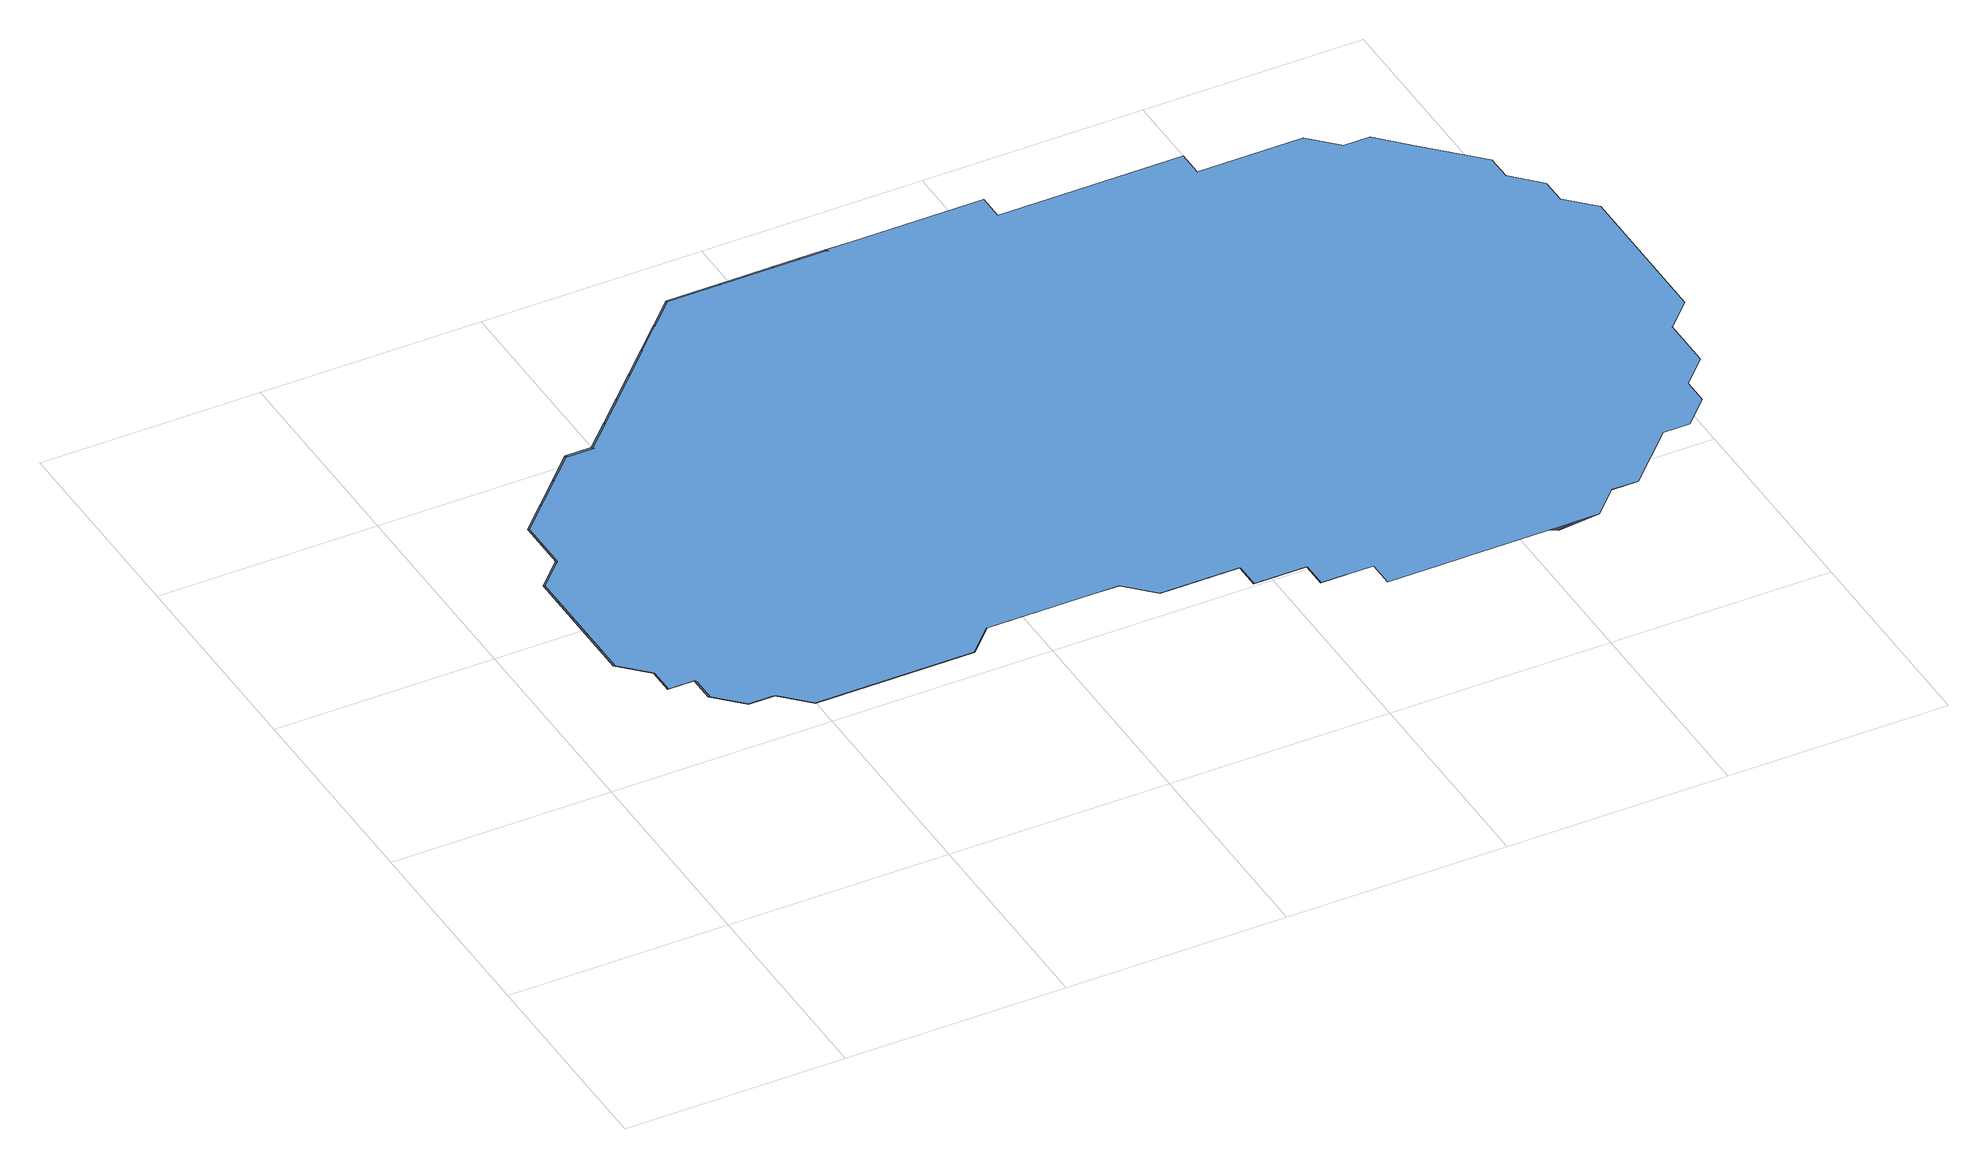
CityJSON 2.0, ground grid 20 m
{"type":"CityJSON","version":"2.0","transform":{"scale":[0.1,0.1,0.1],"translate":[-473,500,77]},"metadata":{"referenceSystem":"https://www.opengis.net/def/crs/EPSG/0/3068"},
"CityObjects":{
"waterbody1":{"type":"WaterBody","attributes":{"description":"Lake of the Karlsruhe Institute of Technology","name":"Lake KIT","class":"1060"},"geometry":[{"type":"MultiSurface","lod":"3","boundaries":[[[0,1,2]],[[0,2,3]],[[4,5,1]],[[6,7,3]],[[8,9,5]],[[1,0,4]],[[7,0,3]],[[10,11,9]],[[7,6,12]],[[5,4,8]],[[13,4,0]],[[14,12,15]],[[16,17,11]],[[9,8,10]],[[18,8,4]],[[0,7,13]],[[14,15,19]],[[20,7,12]],[[11,10,16]],[[21,10,8]],[[4,13,18]],[[22,13,7]],[[12,14,20]],[[23,14,19]],[[17,16,24]],[[25,16,10]],[[8,18,21]],[[26,18,13]],[[7,20,22]],[[17,24,27]],[[28,20,14]],[[29,24,16]],[[10,21,25]],[[30,21,18]],[[13,22,26]],[[31,22,20]],[[14,23,28]],[[32,27,24]],[[16,25,29]],[[33,25,21]],[[18,26,30]],[[34,26,22]],[[20,28,31]],[[35,28,23]],[[36,37,27]],[[24,29,32]],[[38,29,25]],[[21,30,33]],[[39,30,26]],[[22,31,34]],[[35,23,40]],[[41,31,28]],[[42,43,37]],[[27,32,36]],[[44,32,29]],[[25,33,38]],[[45,33,30]],[[26,34,39]],[[46,34,31]],[[28,35,41]],[[37,36,42]],[[47,35,40]],[[48,36,32]],[[29,38,44]],[[49,38,33]],[[30,39,45]],[[50,39,34]],[[31,41,46]],[[43,42,51]],[[52,41,35]],[[53,42,36]],[[32,44,48]],[[54,44,38]],[[33,45,49]],[[43,51,55]],[[56,45,39]],[[34,46,50]],[[57,46,41]],[[58,51,42]],[[35,47,52]],[[36,48,53]],[[59,48,44]],[[38,49,54]],[[60,49,45]],[[39,50,56]],[[61,50,46]],[[62,55,51]],[[41,52,57]],[[42,53,58]],[[63,52,47]],[[64,53,48]],[[44,54,59]],[[65,54,49]],[[45,56,60]],[[66,56,50]],[[46,57,61]],[[51,58,62]],[[67,57,52]],[[68,58,53]],[[48,59,64]],[[69,59,54]],[[49,60,65]],[[70,60,56]],[[50,61,66]],[[55,62,71]],[[72,61,57]],[[73,62,58]],[[52,63,67]],[[53,64,68]],[[74,64,59]],[[54,65,69]],[[55,71,75]],[[76,65,60]],[[56,66,70]],[[77,66,61]],[[78,71,62]],[[57,67,72]],[[58,68,73]],[[79,67,63]],[[80,68,64]],[[59,69,74]],[[81,69,65]],[[60,70,76]],[[82,70,66]],[[83,75,71]],[[61,72,77]],[[62,73,78]],[[84,72,67]],[[85,73,68]],[[64,74,80]],[[86,74,69]],[[65,76,81]],[[87,76,70]],[[66,77,82]],[[71,78,83]],[[88,77,72]],[[89,78,73]],[[67,79,84]],[[68,80,85]],[[90,80,74]],[[69,81,86]],[[91,81,76]],[[70,82,87]],[[75,83,92]],[[93,82,77]],[[94,83,78]],[[72,84,88]],[[73,85,89]],[[95,85,80]],[[96,84,79]],[[74,86,90]],[[75,92,97]],[[98,86,81]],[[76,87,91]],[[99,87,82]],[[100,92,83]],[[78,89,94]],[[77,88,93]],[[101,89,85]],[[102,88,84]],[[80,90,95]],[[103,90,86]],[[81,91,98]],[[104,91,87]],[[105,97,92]],[[82,93,99]],[[83,94,100]],[[106,94,89]],[[107,93,88]],[[85,95,101]],[[84,96,102]],[[108,95,90]],[[86,98,103]],[[109,98,91]],[[87,99,104]],[[92,100,105]],[[110,100,94]],[[111,99,93]],[[89,101,106]],[[88,102,107]],[[112,101,95]],[[113,102,96]],[[90,103,108]],[[114,103,98]],[[91,104,109]],[[97,105,115]],[[116,105,100]],[[117,104,99]],[[94,106,110]],[[93,107,111]],[[118,106,101]],[[119,107,102]],[[95,108,112]],[[120,108,103]],[[98,109,114]],[[121,115,105]],[[122,109,104]],[[100,110,116]],[[99,111,117]],[[123,110,106]],[[124,111,107]],[[102,113,119]],[[101,112,118]],[[125,112,108]],[[103,114,120]],[[126,114,109]],[[105,116,121]],[[104,117,122]],[[127,116,110]],[[128,117,111]],[[106,118,123]],[[107,119,124]],[[129,119,113]],[[130,118,112]],[[108,120,125]],[[131,120,114]],[[115,121,132]],[[109,122,126]],[[133,121,116]],[[134,122,117]],[[110,123,127]],[[111,124,128]],[[135,124,119]],[[136,123,118]],[[112,125,130]],[[115,132,137]],[[138,125,120]],[[114,126,131]],[[139,132,121]],[[140,126,122]],[[117,128,134]],[[116,127,133]],[[141,128,124]],[[142,127,123]],[[119,129,135]],[[118,130,136]],[[143,130,125]],[[120,131,138]],[[144,137,132]],[[145,131,126]],[[122,134,140]],[[121,133,139]],[[146,134,128]],[[147,133,127]],[[124,135,141]],[[123,136,142]],[[148,136,130]],[[125,138,143]],[[149,135,129]],[[150,138,131]],[[126,140,145]],[[132,139,144]],[[151,140,134]],[[152,139,133]],[[127,142,147]],[[128,141,146]],[[149,141,135]],[[153,142,136]],[[130,143,148]],[[154,143,138]],[[131,145,150]],[[137,144,155]],[[156,145,140]],[[157,144,139]],[[134,146,151]],[[133,147,152]],[[158,147,142]],[[159,146,141]],[[136,148,153]],[[137,155,160]],[[161,148,143]],[[138,150,154]],[[162,150,145]],[[163,155,144]],[[140,151,156]],[[139,152,157]],[[164,152,147]],[[165,151,146]],[[141,149,159]],[[142,153,158]],[[166,153,148]],[[143,154,161]],[[167,154,150]],[[168,160,155]],[[145,156,162]],[[144,157,163]],[[169,156,151]],[[170,157,152]],[[147,158,164]],[[146,159,165]],[[171,159,149]],[[172,158,153]],[[148,161,166]],[[173,161,154]],[[150,162,167]],[[155,163,168]],[[174,162,156]],[[175,163,157]],[[151,165,169]],[[152,164,170]],[[176,164,158]],[[177,165,159]],[[153,166,172]],[[178,166,161]],[[154,167,173]],[[160,168,179]],[[180,167,162]],[[181,168,163]],[[156,169,174]],[[157,170,175]],[[182,170,164]],[[183,169,165]],[[158,172,176]],[[159,171,177]],[[160,179,184]],[[185,172,166]],[[161,173,178]],[[186,173,167]],[[187,179,168]],[[162,174,180]],[[163,175,181]],[[188,175,170]],[[189,174,169]],[[164,176,182]],[[165,177,183]],[[190,176,172]],[[191,177,171]],[[166,178,185]],[[192,178,173]],[[193,184,179]],[[167,180,186]],[[168,181,187]],[[194,181,175]],[[195,180,174]],[[170,182,188]],[[169,183,189]],[[196,182,176]],[[197,183,177]],[[172,185,190]],[[198,185,178]],[[173,186,192]],[[179,187,193]],[[199,187,181]],[[200,186,180]],[[175,188,194]],[[174,189,195]],[[201,188,182]],[[202,189,183]],[[177,191,197]],[[176,190,196]],[[203,190,185]],[[178,192,198]],[[184,193,204]],[[205,192,186]],[[206,193,187]],[[181,194,199]],[[180,195,200]],[[207,194,188]],[[208,195,189]],[[183,197,202]],[[182,196,201]],[[184,204,209]],[[210,197,191]],[[211,196,190]],[[185,198,203]],[[212,204,193]],[[213,198,192]],[[187,199,206]],[[186,200,205]],[[214,199,194]],[[215,200,195]],[[189,202,208]],[[188,201,207]],[[216,202,197]],[[217,201,196]],[[190,203,211]],[[218,209,204]],[[219,203,198]],[[193,206,212]],[[192,205,213]],[[220,206,199]],[[221,205,200]],[[195,208,215]],[[194,207,214]],[[222,207,201]],[[197,210,216]],[[196,211,217]],[[223,211,203]],[[204,212,218]],[[198,213,219]],[[224,212,206]],[[225,213,205]],[[208,202,226]],[[200,215,221]],[[199,214,220]],[[227,214,207]],[[202,216,226]],[[201,217,222]],[[226,228,208]],[[229,216,210]],[[230,217,211]],[[209,218,231]],[[203,219,223]],[[232,218,212]],[[233,219,213]],[[215,208,228]],[[205,221,225]],[[206,220,224]],[[234,220,214]],[[207,222,227]],[[209,231,235]],[[236,226,216]],[[237,222,217]],[[211,223,230]],[[238,231,218]],[[239,223,219]],[[221,215,240]],[[213,225,233]],[[212,224,232]],[[241,225,221]],[[242,224,220]],[[215,228,240]],[[214,227,234]],[[243,228,226]],[[244,227,222]],[[216,229,236]],[[217,230,237]],[[245,235,231]],[[246,230,223]],[[219,233,239]],[[218,232,238]],[[247,233,225]],[[248,232,224]],[[221,240,241]],[[220,234,242]],[[249,240,228]],[[250,234,227]],[[226,236,243]],[[222,237,244]],[[251,236,229]],[[252,237,230]],[[223,239,246]],[[231,238,245]],[[253,239,233]],[[254,238,232]],[[225,241,247]],[[224,242,248]],[[255,241,240]],[[256,242,234]],[[228,243,249]],[[227,244,250]],[[257,243,236]],[[258,244,237]],[[230,246,252]],[[235,245,259]],[[260,246,239]],[[261,245,238]],[[233,247,253]],[[232,248,254]],[[262,247,241]],[[263,248,242]],[[240,249,255]],[[234,250,256]],[[235,259,264]],[[265,249,243]],[[266,250,244]],[[236,251,257]],[[237,252,258]],[[267,252,246]],[[268,259,245]],[[239,253,260]],[[238,254,261]],[[269,253,247]],[[270,254,248]],[[241,255,262]],[[242,256,263]],[[271,255,249]],[[272,256,250]],[[243,257,265]],[[244,258,266]],[[273,257,251]],[[274,258,252]],[[275,264,259]],[[246,260,267]],[[245,261,268]],[[276,260,253]],[[277,261,254]],[[247,262,269]],[[248,263,270]],[[278,262,255]],[[279,263,256]],[[249,265,271]],[[250,266,272]],[[273,251,280]],[[281,265,257]],[[282,266,258]],[[252,267,274]],[[259,268,275]],[[283,267,260]],[[284,268,261]],[[253,269,276]],[[254,270,277]],[[285,269,262]],[[286,270,263]],[[255,271,278]],[[256,272,279]],[[287,271,265]],[[288,272,266]],[[257,273,281]],[[258,274,282]],[[264,275,289]],[[290,273,280]],[[291,274,267]],[[292,275,268]],[[260,276,283]],[[261,277,284]],[[293,276,269]],[[294,277,270]],[[262,278,285]],[[263,279,286]],[[295,278,271]],[[296,279,272]],[[265,281,287]],[[266,282,288]],[[297,281,273]],[[298,282,274]],[[299,289,275]],[[267,283,291]],[[268,284,292]],[[300,283,276]],[[301,284,277]],[[269,285,293]],[[270,286,294]],[[302,285,278]],[[303,286,279]],[[271,287,295]],[[272,288,296]],[[304,287,281]],[[305,288,282]],[[273,290,297]],[[274,291,298]],[[275,292,299]],[[306,291,283]],[[307,292,284]],[[276,293,300]],[[277,294,301]],[[308,293,285]],[[309,294,286]],[[278,295,302]],[[279,296,303]],[[310,295,287]],[[311,296,288]],[[281,297,304]],[[282,298,305]],[[289,299,312]],[[313,297,290]],[[314,298,291]],[[315,299,292]],[[283,300,306]],[[284,301,307]],[[316,300,293]],[[317,301,294]],[[285,302,308]],[[286,303,309]],[[318,302,295]],[[319,303,296]],[[287,304,310]],[[288,305,311]],[[320,304,297]],[[321,305,298]],[[322,312,299]],[[291,306,314]],[[292,307,315]],[[323,306,300]],[[324,307,301]],[[293,308,316]],[[294,309,317]],[[325,308,302]],[[326,309,303]],[[295,310,318]],[[296,311,319]],[[327,310,304]],[[328,311,305]],[[297,313,320]],[[298,314,321]],[[299,315,322]],[[329,314,306]],[[330,315,307]],[[300,316,323]],[[301,317,324]],[[331,316,308]],[[332,317,309]],[[302,318,325]],[[303,319,326]],[[333,318,310]],[[334,319,311]],[[304,320,327]],[[305,321,328]],[[312,322,335]],[[336,320,313]],[[337,321,314]],[[338,322,315]],[[306,323,329]],[[307,324,330]],[[339,323,316]],[[340,324,317]],[[308,325,331]],[[309,326,332]],[[341,325,318]],[[342,326,319]],[[310,327,333]],[[311,328,334]],[[343,327,320]],[[344,328,321]],[[345,335,322]],[[314,329,337]],[[315,330,338]],[[346,329,323]],[[347,330,324]],[[316,331,339]],[[317,332,340]],[[348,331,325]],[[349,332,326]],[[318,333,341]],[[319,334,342]],[[350,333,327]],[[351,334,328]],[[320,336,343]],[[321,337,344]],[[322,338,345]],[[352,337,329]],[[345,353,335]],[[354,338,330]],[[323,339,346]],[[324,340,347]],[[355,339,331]],[[356,340,332]],[[357,358,336]],[[325,341,348]],[[326,342,349]],[[359,341,333]],[[360,342,334]],[[328,344,351]],[[327,343,350]],[[358,343,336]],[[361,344,337]],[[362,345,338]],[[329,346,352]],[[330,347,354]],[[363,346,339]],[[364,347,340]],[[331,348,355]],[[332,349,356]],[[358,357,365]],[[366,348,341]],[[367,349,342]],[[334,351,360]],[[333,350,359]],[[368,350,343]],[[369,351,344]],[[337,352,361]],[[338,354,362]],[[370,352,346]],[[371,354,347]],[[339,355,363]],[[340,356,364]],[[372,355,348]],[[373,356,349]],[[341,359,366]],[[342,360,367]],[[353,345,374]],[[375,360,351]],[[376,359,350]],[[343,358,368]],[[344,361,369]],[[345,362,374]],[[377,358,365]],[[378,361,352]],[[379,362,354]],[[374,380,353]],[[346,363,370]],[[347,364,371]],[[381,363,355]],[[382,364,356]],[[348,366,372]],[[349,367,373]],[[383,367,360]],[[384,366,359]],[[350,368,376]],[[351,369,375]],[[385,368,358]],[[386,369,361]],[[387,374,362]],[[352,370,378]],[[354,371,379]],[[388,370,363]],[[389,371,364]],[[355,372,381]],[[356,373,382]],[[390,372,366]],[[391,373,367]],[[359,376,384]],[[360,375,383]],[[392,376,368]],[[393,375,369]],[[394,380,374]],[[358,377,385]],[[361,378,386]],[[362,379,387]],[[395,378,370]],[[396,379,371]],[[363,381,388]],[[364,382,389]],[[397,381,372]],[[398,382,373]],[[399,400,377]],[[366,384,390]],[[367,383,391]],[[401,384,376]],[[402,383,375]],[[368,385,392]],[[369,386,393]],[[374,387,394]],[[400,385,377]],[[403,386,378]],[[404,387,379]],[[370,388,395]],[[371,389,396]],[[405,388,381]],[[406,389,382]],[[372,390,397]],[[373,391,398]],[[400,399,407]],[[408,390,384]],[[409,391,383]],[[376,392,401]],[[375,393,402]],[[380,394,410]],[[411,392,385]],[[412,393,386]],[[413,394,387]],[[378,395,403]],[[379,396,404]],[[414,395,388]],[[415,396,389]],[[381,397,405]],[[382,398,406]],[[416,397,390]],[[417,398,391]],[[384,401,408]],[[383,402,409]],[[418,401,392]],[[419,402,393]],[[420,410,394]],[[385,400,411]],[[386,403,412]],[[387,404,413]],[[251,280,290,313,336,357,365,377,399,407,421,422,423,424,425,426,427,428,429,430,431,432,433,434,435,436,437,438,439,440,441,442,443,444,445,446,447,448,449,450,451,452,453,454,455,456,457,458,459,460,461,462,463,464,465,466,467,468,469,470,471,472,473,474,380,353,335,312,289,264,235,209,184,160,137,115,97,75,55,43,37,27,17,11,9,5,1,2,3,6,12,15,19,23,40,47,63,79,96,113,129,149,171,191,210,229]],[[421,400,407]],[[475,403,395]],[[476,404,396]],[[388,405,414]],[[389,406,415]],[[477,405,397]],[[478,406,398]],[[390,408,416]],[[391,409,417]],[[479,408,401]],[[480,409,402]],[[392,411,418]],[[393,412,419]],[[394,413,420]],[[481,411,400]],[[482,412,403]],[[483,413,404]],[[395,414,475]],[[396,415,476]],[[484,414,405]],[[485,415,406]],[[397,416,477]],[[398,417,478]],[[486,416,408]],[[487,417,409]],[[401,418,479]],[[402,419,480]],[[410,420,474]],[[488,418,411]],[[489,419,412]],[[490,420,413]],[[400,421,481]],[[403,475,482]],[[404,476,483]],[[491,475,414]],[[492,476,415]],[[405,477,484]],[[406,478,485]],[[493,477,416]],[[494,478,417]],[[422,495,421]],[[408,479,486]],[[409,480,487]],[[496,479,418]],[[497,480,419]],[[498,474,420]],[[411,481,488]],[[412,482,489]],[[413,483,490]],[[495,481,421]],[[499,482,475]],[[500,483,476]],[[414,484,491]],[[415,485,492]],[[501,484,477]],[[502,485,478]],[[416,486,493]],[[417,487,494]],[[495,422,423]],[[503,486,479]],[[504,487,480]],[[418,488,496]],[[419,489,497]],[[420,490,498]],[[505,488,481]],[[506,489,482]],[[507,490,483]],[[475,491,499]],[[476,492,500]],[[508,491,484]],[[509,492,485]],[[477,493,501]],[[478,494,502]],[[510,493,486]],[[511,494,487]],[[479,496,503]],[[480,497,504]],[[474,498,473]],[[512,496,488]],[[513,497,489]],[[514,498,490]],[[481,495,505]],[[482,499,506]],[[483,500,507]],[[424,495,423]],[[515,499,491]],[[516,500,492]],[[484,501,508]],[[485,502,509]],[[517,501,493]],[[518,502,494]],[[486,503,510]],[[487,504,511]],[[519,503,496]],[[520,504,497]],[[521,473,498]],[[488,505,512]],[[489,506,513]],[[490,507,514]],[[522,505,495]],[[523,506,499]],[[524,507,500]],[[491,508,515]],[[492,509,516]],[[525,508,501]],[[526,509,502]],[[493,510,517]],[[494,511,518]],[[527,510,503]],[[528,511,504]],[[496,512,519]],[[497,513,520]],[[498,514,521]],[[529,512,505]],[[530,513,506]],[[531,514,507]],[[495,424,522]],[[499,515,523]],[[500,516,524]],[[532,515,508]],[[533,516,509]],[[501,517,525]],[[502,518,526]],[[534,517,510]],[[535,518,511]],[[503,519,527]],[[504,520,528]],[[473,521,472]],[[536,519,512]],[[537,520,513]],[[538,521,514]],[[505,522,529]],[[506,523,530]],[[507,524,531]],[[425,522,424]],[[539,523,515]],[[540,524,516]],[[508,525,532]],[[509,526,533]],[[541,525,517]],[[542,526,518]],[[510,527,534]],[[511,528,535]],[[543,527,519]],[[544,528,520]],[[545,472,521]],[[512,529,536]],[[513,530,537]],[[514,531,538]],[[546,529,522]],[[547,530,523]],[[548,531,524]],[[515,532,539]],[[516,533,540]],[[549,532,525]],[[550,533,526]],[[517,534,541]],[[518,535,542]],[[551,534,527]],[[552,535,528]],[[519,536,543]],[[520,537,544]],[[553,536,529]],[[554,537,530]],[[555,538,531]],[[521,538,545]],[[545,471,472]],[[522,425,546]],[[523,539,547]],[[524,540,548]],[[556,539,532]],[[557,540,533]],[[525,541,549]],[[526,542,550]],[[558,541,534]],[[559,542,535]],[[527,543,551]],[[528,544,552]],[[560,543,536]],[[561,544,537]],[[562,545,538]],[[529,546,553]],[[530,547,554]],[[531,548,555]],[[563,547,539]],[[564,548,540]],[[532,549,556]],[[533,550,557]],[[565,549,541]],[[566,550,542]],[[534,551,558]],[[535,552,559]],[[567,551,543]],[[568,552,544]],[[546,425,426]],[[536,553,560]],[[537,554,561]],[[538,555,562]],[[569,553,546]],[[570,554,547]],[[571,555,548]],[[539,556,563]],[[540,557,564]],[[572,556,549]],[[573,557,550]],[[541,558,565]],[[542,559,566]],[[471,545,574]],[[575,558,551]],[[576,559,552]],[[543,560,567]],[[544,561,568]],[[545,562,574]],[[577,560,553]],[[578,561,554]],[[579,562,555]],[[574,470,471]],[[546,426,569]],[[547,563,570]],[[548,564,571]],[[580,563,556]],[[581,564,557]],[[549,565,572]],[[550,566,573]],[[582,565,558]],[[583,566,559]],[[551,567,575]],[[552,568,576]],[[584,567,560]],[[585,568,561]],[[586,574,562]],[[553,569,577]],[[554,570,578]],[[555,571,579]],[[427,569,426]],[[587,570,563]],[[588,571,564]],[[556,572,580]],[[557,573,581]],[[589,572,565]],[[590,573,566]],[[558,575,582]],[[559,576,583]],[[591,575,567]],[[592,576,568]],[[560,577,584]],[[561,578,585]],[[562,579,586]],[[593,577,569]],[[594,578,570]],[[595,579,571]],[[563,580,587]],[[564,581,588]],[[574,469,470]],[[596,580,572]],[[597,581,573]],[[565,582,589]],[[566,583,590]],[[598,582,575]],[[599,583,576]],[[567,584,591]],[[568,585,592]],[[574,586,468]],[[600,584,577]],[[601,585,578]],[[602,586,579]],[[569,427,593]],[[570,587,594]],[[571,588,595]],[[603,587,580]],[[604,588,581]],[[469,574,468]],[[572,589,596]],[[573,590,597]],[[605,589,582]],[[606,590,583]],[[575,591,598]],[[576,592,599]],[[607,591,584]],[[608,592,585]],[[609,468,586]],[[577,593,600]],[[578,594,601]],[[579,595,602]],[[428,593,427]],[[610,594,587]],[[611,595,588]],[[580,596,603]],[[581,597,604]],[[612,596,589]],[[613,597,590]],[[582,598,605]],[[583,599,606]],[[614,598,591]],[[615,599,592]],[[584,600,607]],[[585,601,608]],[[586,602,609]],[[616,600,593]],[[617,601,594]],[[618,602,595]],[[587,603,610]],[[588,604,611]],[[619,603,596]],[[620,604,597]],[[589,605,612]],[[590,606,613]],[[621,605,598]],[[622,606,599]],[[591,607,614]],[[592,608,615]],[[468,609,467]],[[623,607,600]],[[624,608,601]],[[625,609,602]],[[593,428,616]],[[594,610,617]],[[595,611,618]],[[626,610,603]],[[627,611,604]],[[596,612,619]],[[597,613,620]],[[628,612,605]],[[629,613,606]],[[598,614,621]],[[599,615,622]],[[630,614,607]],[[631,615,608]],[[632,467,609]],[[600,616,623]],[[601,617,624]],[[602,618,625]],[[429,616,428]],[[633,617,610]],[[634,618,611]],[[603,619,626]],[[604,620,627]],[[635,619,612]],[[636,620,613]],[[605,621,628]],[[606,622,629]],[[637,621,614]],[[638,622,615]],[[607,623,630]],[[608,624,631]],[[609,625,632]],[[639,623,616]],[[640,624,617]],[[641,625,618]],[[610,626,633]],[[611,627,634]],[[642,626,619]],[[643,627,620]],[[612,628,635]],[[613,629,636]],[[644,628,621]],[[645,629,622]],[[614,630,637]],[[615,631,638]],[[467,632,466]],[[646,630,623]],[[647,631,624]],[[648,632,625]],[[616,429,639]],[[617,633,640]],[[618,634,641]],[[649,633,626]],[[650,634,627]],[[619,635,642]],[[620,636,643]],[[651,635,628]],[[652,636,629]],[[621,637,644]],[[622,638,645]],[[653,637,630]],[[654,638,631]],[[655,466,632]],[[623,639,646]],[[624,640,647]],[[625,641,648]],[[430,639,429]],[[656,640,633]],[[657,641,634]],[[626,642,649]],[[627,643,650]],[[658,642,635]],[[659,643,636]],[[628,644,651]],[[629,645,652]],[[660,644,637]],[[661,645,638]],[[630,646,653]],[[631,647,654]],[[632,648,655]],[[662,646,639]],[[663,647,640]],[[664,648,641]],[[633,649,656]],[[634,650,657]],[[665,649,642]],[[666,650,643]],[[635,651,658]],[[636,652,659]],[[667,651,644]],[[668,652,645]],[[637,653,660]],[[638,654,661]],[[466,655,465]],[[669,653,646]],[[670,654,647]],[[671,655,648]],[[639,430,662]],[[640,656,663]],[[641,657,664]],[[672,656,649]],[[673,657,650]],[[642,658,665]],[[643,659,666]],[[674,658,651]],[[675,659,652]],[[644,660,667]],[[645,661,668]],[[676,660,653]],[[677,661,654]],[[678,465,655]],[[646,662,669]],[[647,663,670]],[[648,664,671]],[[679,663,656]],[[680,664,657]],[[649,665,672]],[[650,666,673]],[[431,662,430]],[[681,665,658]],[[682,666,659]],[[651,667,674]],[[652,668,675]],[[683,667,660]],[[684,668,661]],[[653,669,676]],[[654,670,677]],[[655,671,678]],[[431,669,662]],[[685,670,663]],[[686,671,664]],[[678,464,465]],[[656,672,679]],[[657,673,680]],[[687,672,665]],[[688,673,666]],[[658,674,681]],[[659,675,682]],[[689,674,667]],[[690,675,668]],[[660,676,683]],[[661,677,684]],[[691,676,669]],[[692,677,670]],[[693,678,671]],[[663,679,685]],[[664,680,686]],[[694,679,672]],[[695,680,673]],[[665,681,687]],[[666,682,688]],[[696,681,674]],[[697,682,675]],[[667,683,689]],[[668,684,690]],[[698,683,676]],[[699,684,677]],[[669,431,691]],[[670,685,692]],[[671,686,693]],[[700,685,679]],[[701,686,680]],[[672,687,694]],[[673,688,695]],[[702,687,681]],[[703,688,682]],[[674,689,696]],[[675,690,697]],[[464,678,704]],[[705,689,683]],[[706,690,684]],[[676,691,698]],[[677,692,699]],[[678,693,704]],[[432,691,431]],[[707,692,685]],[[708,693,686]],[[704,463,464]],[[679,694,700]],[[680,695,701]],[[709,694,687]],[[710,695,688]],[[681,696,702]],[[682,697,703]],[[711,696,689]],[[712,697,690]],[[683,698,705]],[[684,699,706]],[[713,698,691]],[[714,699,692]],[[715,704,693]],[[685,700,707]],[[686,701,708]],[[716,700,694]],[[717,701,695]],[[687,702,709]],[[688,703,710]],[[718,702,696]],[[719,703,697]],[[689,705,711]],[[690,706,712]],[[720,705,698]],[[721,706,699]],[[722,463,704]],[[691,432,713]],[[692,707,714]],[[693,708,715]],[[723,707,700]],[[724,708,701]],[[694,709,716]],[[695,710,717]],[[725,709,702]],[[726,710,703]],[[696,711,718]],[[697,712,719]],[[727,711,705]],[[728,712,706]],[[698,713,720]],[[699,714,721]],[[704,715,722]],[[729,714,707]],[[730,715,708]],[[700,716,723]],[[701,717,724]],[[433,713,432]],[[731,716,709]],[[732,717,710]],[[702,718,725]],[[703,719,726]],[[733,718,711]],[[734,719,712]],[[705,720,727]],[[706,721,728]],[[463,722,462]],[[433,720,713]],[[735,721,714]],[[736,722,715]],[[707,723,729]],[[708,724,730]],[[737,723,716]],[[738,724,717]],[[709,725,731]],[[710,726,732]],[[739,725,718]],[[740,726,719]],[[711,727,733]],[[712,728,734]],[[741,727,720]],[[742,728,721]],[[714,729,735]],[[715,730,736]],[[743,729,723]],[[744,730,724]],[[716,731,737]],[[717,732,738]],[[722,461,462]],[[745,731,725]],[[746,732,726]],[[718,733,739]],[[719,734,740]],[[747,733,727]],[[748,734,728]],[[720,433,741]],[[721,735,742]],[[722,736,460]],[[749,735,729]],[[750,736,730]],[[723,737,743]],[[724,738,744]],[[751,737,731]],[[752,738,732]],[[461,722,460]],[[725,739,745]],[[726,740,746]],[[753,739,733]],[[754,740,734]],[[727,741,747]],[[728,742,748]],[[755,742,735]],[[756,460,736]],[[729,743,749]],[[730,744,750]],[[434,741,433]],[[757,743,737]],[[758,744,738]],[[731,745,751]],[[732,746,752]],[[759,745,739]],[[760,746,740]],[[733,747,753]],[[734,748,754]],[[434,747,741]],[[761,748,742]],[[735,749,755]],[[736,750,756]],[[762,749,743]],[[763,750,744]],[[737,751,757]],[[738,752,758]],[[764,751,745]],[[765,752,746]],[[739,753,759]],[[740,754,760]],[[766,753,747]],[[767,754,748]],[[742,755,761]],[[460,756,459]],[[768,755,749]],[[769,756,750]],[[743,757,762]],[[744,758,763]],[[770,757,751]],[[771,758,752]],[[745,759,764]],[[746,760,765]],[[772,759,753]],[[773,760,754]],[[747,434,766]],[[748,761,767]],[[774,761,755]],[[775,459,756]],[[749,762,768]],[[750,763,769]],[[776,762,757]],[[777,763,758]],[[751,764,770]],[[752,765,771]],[[778,764,759]],[[779,765,760]],[[753,766,772]],[[754,767,773]],[[780,767,761]],[[755,768,774]],[[756,769,775]],[[781,768,762]],[[782,769,763]],[[757,770,776]],[[758,771,777]],[[783,770,764]],[[784,771,765]],[[766,434,435]],[[759,772,778]],[[760,773,779]],[[785,772,766]],[[786,773,767]],[[761,774,780]],[[459,775,458]],[[787,774,768]],[[788,775,769]],[[762,776,781]],[[763,777,782]],[[789,776,770]],[[790,777,771]],[[764,778,783]],[[765,779,784]],[[791,778,772]],[[792,779,773]],[[766,435,785]],[[767,780,786]],[[793,780,774]],[[794,458,775]],[[768,781,787]],[[769,782,788]],[[795,781,776]],[[796,782,777]],[[770,783,789]],[[771,784,790]],[[797,783,778]],[[798,784,779]],[[772,785,791]],[[773,786,792]],[[799,786,780]],[[774,787,793]],[[775,788,794]],[[436,785,435]],[[800,787,781]],[[801,788,782]],[[794,457,458]],[[776,789,795]],[[777,790,796]],[[802,789,783]],[[803,790,784]],[[778,791,797]],[[779,792,798]],[[436,791,785]],[[804,792,786]],[[780,793,799]],[[805,793,787]],[[806,794,788]],[[781,795,800]],[[782,796,801]],[[807,795,789]],[[808,796,790]],[[783,797,802]],[[784,798,803]],[[437,797,791]],[[809,798,792]],[[786,799,804]],[[810,799,793]],[[787,800,805]],[[788,801,806]],[[811,800,795]],[[812,801,796]],[[789,802,807]],[[790,803,808]],[[794,456,457]],[[813,802,797]],[[814,803,798]],[[791,436,437]],[[792,804,809]],[[815,794,806]],[[816,804,799]],[[793,805,810]],[[817,805,800]],[[818,806,801]],[[795,807,811]],[[796,808,812]],[[819,807,802]],[[820,808,803]],[[797,437,813]],[[798,809,814]],[[794,815,456]],[[821,809,804]],[[799,810,816]],[[822,810,805]],[[800,811,817]],[[801,812,818]],[[455,815,806]],[[823,811,807]],[[824,812,808]],[[802,813,819]],[[803,814,820]],[[825,814,809]],[[804,816,821]],[[438,813,437]],[[826,816,810]],[[805,817,822]],[[806,818,827]],[[815,455,456]],[[828,817,811]],[[829,818,812]],[[807,819,823]],[[808,820,824]],[[438,819,813]],[[830,820,814]],[[455,806,827]],[[809,821,825]],[[831,821,816]],[[810,822,826]],[[832,822,817]],[[811,823,828]],[[812,824,829]],[[439,823,819]],[[833,824,820]],[[814,825,830]],[[818,834,827]],[[835,825,821]],[[816,826,831]],[[836,826,822]],[[817,828,832]],[[818,829,837]],[[440,828,823]],[[838,829,824]],[[819,438,439]],[[820,830,833]],[[827,454,455]],[[839,830,825]],[[834,818,837]],[[821,831,835]],[[840,831,826]],[[822,832,836]],[[841,832,828]],[[823,439,440]],[[824,833,838]],[[842,833,830]],[[454,827,834]],[[825,835,839]],[[829,843,837]],[[844,835,831]],[[826,836,840]],[[845,836,832]],[[828,440,841]],[[829,838,846]],[[847,838,833]],[[830,839,842]],[[837,453,834]],[[848,839,835]],[[843,829,846]],[[831,840,844]],[[849,840,836]],[[832,841,845]],[[834,453,454]],[[833,842,847]],[[441,841,440]],[[850,842,839]],[[453,837,843]],[[835,844,848]],[[838,851,846]],[[852,844,840]],[[836,845,849]],[[441,845,841]],[[838,847,853]],[[854,847,842]],[[839,848,850]],[[846,452,843]],[[855,848,844]],[[851,838,853]],[[840,849,852]],[[442,849,845]],[[843,452,453]],[[842,850,854]],[[856,850,848]],[[452,846,851]],[[844,852,855]],[[847,450,853]],[[443,852,849]],[[845,441,442]],[[847,854,857]],[[858,854,850]],[[848,855,856]],[[853,451,851]],[[444,855,852]],[[450,847,857]],[[849,442,443]],[[851,451,452]],[[850,856,858]],[[445,856,855]],[[451,853,450]],[[852,443,444]],[[854,449,857]],[[854,858,448]],[[857,449,450]],[[446,858,856]],[[855,444,445]],[[449,854,448]],[[856,445,446]],[[858,447,448]],[[858,446,447]]],"semantics":{"surfaces":[{"type":"WaterGroundSurface"},{"type":"WaterSurface"}],"values":[0,0,0,0,0,0,0,0,0,0,0,0,0,0,0,0,0,0,0,0,0,0,0,0,0,0,0,0,0,0,0,0,0,0,0,0,0,0,0,0,0,0,0,0,0,0,0,0,0,0,0,0,0,0,0,0,0,0,0,0,0,0,0,0,0,0,0,0,0,0,0,0,0,0,0,0,0,0,0,0,0,0,0,0,0,0,0,0,0,0,0,0,0,0,0,0,0,0,0,0,0,0,0,0,0,0,0,0,0,0,0,0,0,0,0,0,0,0,0,0,0,0,0,0,0,0,0,0,0,0,0,0,0,0,0,0,0,0,0,0,0,0,0,0,0,0,0,0,0,0,0,0,0,0,0,0,0,0,0,0,0,0,0,0,0,0,0,0,0,0,0,0,0,0,0,0,0,0,0,0,0,0,0,0,0,0,0,0,0,0,0,0,0,0,0,0,0,0,0,0,0,0,0,0,0,0,0,0,0,0,0,0,0,0,0,0,0,0,0,0,0,0,0,0,0,0,0,0,0,0,0,0,0,0,0,0,0,0,0,0,0,0,0,0,0,0,0,0,0,0,0,0,0,0,0,0,0,0,0,0,0,0,0,0,0,0,0,0,0,0,0,0,0,0,0,0,0,0,0,0,0,0,0,0,0,0,0,0,0,0,0,0,0,0,0,0,0,0,0,0,0,0,0,0,0,0,0,0,0,0,0,0,0,0,0,0,0,0,0,0,0,0,0,0,0,0,0,0,0,0,0,0,0,0,0,0,0,0,0,0,0,0,0,0,0,0,0,0,0,0,0,0,0,0,0,0,0,0,0,0,0,0,0,0,0,0,0,0,0,0,0,0,0,0,0,0,0,0,0,0,0,0,0,0,0,0,0,0,0,0,0,0,0,0,0,0,0,0,0,0,0,0,0,0,0,0,0,0,0,0,0,0,0,0,0,0,0,0,0,0,0,0,0,0,0,0,0,0,0,0,0,0,0,0,0,0,0,0,0,0,0,0,0,0,0,0,0,0,0,0,0,0,0,0,0,0,0,0,0,0,0,0,0,0,0,0,0,0,0,0,0,0,0,0,0,0,0,0,0,0,0,0,0,0,0,0,0,0,0,0,0,0,0,0,0,0,0,0,0,0,0,0,0,0,0,0,0,0,0,0,0,0,0,0,0,0,0,0,0,0,0,0,0,0,0,0,0,0,0,0,0,0,0,0,0,0,0,0,0,0,0,0,0,0,0,0,0,0,0,0,0,0,0,0,0,0,0,0,0,0,0,0,0,0,0,0,0,0,0,0,0,0,0,0,0,0,0,0,0,0,0,0,0,0,0,0,0,0,0,0,0,0,0,0,0,0,0,0,0,0,0,0,0,0,0,0,0,0,0,0,0,0,0,0,0,0,0,0,0,0,0,0,0,0,0,0,0,0,0,0,0,0,0,0,0,0,0,0,0,0,0,0,0,0,0,0,0,0,0,0,0,0,0,0,0,0,0,0,0,0,0,0,0,0,0,0,0,0,0,0,0,0,0,0,0,0,0,0,0,0,0,0,0,0,0,0,0,0,0,0,0,0,0,0,0,0,0,0,0,0,0,0,0,0,0,0,0,0,0,0,0,0,0,0,0,0,0,0,0,0,0,0,0,0,0,0,0,0,0,0,0,0,0,0,0,0,0,0,0,0,0,0,0,0,0,0,0,0,0,0,0,0,0,0,0,0,0,1,0,0,0,0,0,0,0,0,0,0,0,0,0,0,0,0,0,0,0,0,0,0,0,0,0,0,0,0,0,0,0,0,0,0,0,0,0,0,0,0,0,0,0,0,0,0,0,0,0,0,0,0,0,0,0,0,0,0,0,0,0,0,0,0,0,0,0,0,0,0,0,0,0,0,0,0,0,0,0,0,0,0,0,0,0,0,0,0,0,0,0,0,0,0,0,0,0,0,0,0,0,0,0,0,0,0,0,0,0,0,0,0,0,0,0,0,0,0,0,0,0,0,0,0,0,0,0,0,0,0,0,0,0,0,0,0,0,0,0,0,0,0,0,0,0,0,0,0,0,0,0,0,0,0,0,0,0,0,0,0,0,0,0,0,0,0,0,0,0,0,0,0,0,0,0,0,0,0,0,0,0,0,0,0,0,0,0,0,0,0,0,0,0,0,0,0,0,0,0,0,0,0,0,0,0,0,0,0,0,0,0,0,0,0,0,0,0,0,0,0,0,0,0,0,0,0,0,0,0,0,0,0,0,0,0,0,0,0,0,0,0,0,0,0,0,0,0,0,0,0,0,0,0,0,0,0,0,0,0,0,0,0,0,0,0,0,0,0,0,0,0,0,0,0,0,0,0,0,0,0,0,0,0,0,0,0,0,0,0,0,0,0,0,0,0,0,0,0,0,0,0,0,0,0,0,0,0,0,0,0,0,0,0,0,0,0,0,0,0,0,0,0,0,0,0,0,0,0,0,0,0,0,0,0,0,0,0,0,0,0,0,0,0,0,0,0,0,0,0,0,0,0,0,0,0,0,0,0,0,0,0,0,0,0,0,0,0,0,0,0,0,0,0,0,0,0,0,0,0,0,0,0,0,0,0,0,0,0,0,0,0,0,0,0,0,0,0,0,0,0,0,0,0,0,0,0,0,0,0,0,0,0,0,0,0,0,0,0,0,0,0,0,0,0,0,0,0,0,0,0,0,0,0,0,0,0,0,0,0,0,0,0,0,0,0,0,0,0,0,0,0,0,0,0,0,0,0,0,0,0,0,0,0,0,0,0,0,0,0,0,0,0,0,0,0,0,0,0,0,0,0,0,0,0,0,0,0,0,0,0,0,0,0,0,0,0,0,0,0,0,0,0,0,0,0,0,0,0,0,0,0,0,0,0,0,0,0,0,0,0,0,0,0,0,0,0,0,0,0,0,0,0,0,0,0,0,0,0,0,0,0,0,0,0,0,0,0,0,0,0,0,0,0,0,0,0,0,0,0,0,0,0,0,0,0,0,0,0,0,0,0,0,0,0,0,0,0,0,0,0,0,0,0,0,0,0,0,0,0,0,0,0,0,0,0,0,0,0,0,0,0,0,0,0,0,0,0,0,0,0,0,0,0,0,0,0,0,0,0,0,0,0,0,0,0,0,0,0,0,0,0,0,0,0,0,0,0,0,0,0,0,0,0,0,0,0,0,0,0,0,0,0,0,0,0,0,0,0,0,0,0,0,0,0,0,0,0,0,0,0,0,0,0,0,0,0,0,0,0,0,0,0,0,0,0,0,0,0,0,0,0,0,0,0,0,0,0,0,0,0,0,0,0,0,0,0,0,0,0,0,0,0,0,0,0,0,0,0,0,0,0,0,0,0,0,0,0,0,0,0,0,0,0,0,0,0,0,0,0,0,0,0,0,0,0,0,0,0,0,0,0,0,0,0,0,0,0,0,0,0,0,0,0,0,0,0,0,0,0,0,0,0,0,0,0,0,0,0,0,0,0,0,0,0,0,0,0,0,0,0,0,0,0,0,0,0,0,0,0,0,0,0,0,0,0,0,0,0,0,0,0,0,0,0,0,0,0,0,0,0,0,0,0,0,0,0,0,0,0,0,0,0,0,0,0,0,0,0,0,0,0,0,0,0,0,0,0,0,0,0,0,0]}}]}
},
"vertices":[
[26,200,127],[2,224,130],[2,200,130],[26,176,130],[26,224,127],[2,248,130],[26,152,130],[50,176,124],[26,248,127],[2,272,130],[26,272,127],[2,296,130],[50,152,130],[50,200,124],[74,128,127],[50,128,130],[26,296,127],[2,320,130],[50,224,124],[74,104,130],[74,152,124],[50,248,124],[74,176,121],[98,104,130],[26,320,127],[50,272,124],[74,200,121],[26,344,130],[98,128,124],[50,296,124],[74,224,121],[98,152,121],[50,320,124],[74,248,121],[98,176,118],[122,104,127],[50,344,127],[26,368,130],[74,272,121],[98,200,115],[122,80,130],[122,128,121],[50,368,127],[26,392,130],[74,296,121],[98,224,115],[122,152,115],[146,80,130],[74,320,121],[98,248,118],[122,176,112],[50,392,127],[146,104,127],[74,344,121],[98,272,118],[50,416,130],[122,200,106],[146,128,118],[74,368,124],[98,296,118],[122,224,109],[146,152,115],[74,392,124],[170,80,130],[98,320,121],[122,248,112],[146,176,112],[170,104,127],[98,344,115],[122,272,115],[146,200,109],[74,416,127],[170,128,121],[98,368,121],[122,296,115],[74,440,130],[146,224,100],[170,152,118],[98,392,124],[194,80,130],[122,320,118],[146,248,106],[170,176,109],[98,416,124],[194,104,127],[122,344,112],[146,272,112],[170,200,100],[194,128,118],[122,368,118],[146,296,103],[170,224,97],[98,440,127],[194,152,115],[122,392,121],[146,320,106],[218,80,130],[98,464,130],[170,248,97],[194,176,103],[122,416,124],[146,344,106],[218,104,127],[170,272,100],[194,200,109],[122,440,127],[146,368,115],[218,128,121],[170,296,94],[194,224,94],[146,392,121],[218,152,118],[170,320,97],[242,80,130],[194,248,88],[122,464,130],[146,416,121],[218,176,109],[170,344,100],[242,104,127],[194,272,88],[146,440,127],[218,200,109],[170,368,109],[242,128,124],[194,296,85],[218,224,88],[170,392,115],[242,152,118],[266,80,130],[194,320,85],[218,248,73],[146,464,127],[170,416,121],[242,176,112],[266,104,127],[194,344,100],[146,488,130],[218,272,76],[170,440,124],[242,200,100],[266,128,124],[194,368,103],[218,296,76],[170,464,124],[242,224,73],[266,152,118],[194,392,112],[218,320,79],[290,104,130],[242,248,76],[266,176,106],[194,416,115],[218,344,85],[242,272,64],[170,488,127],[266,200,103],[194,440,118],[218,368,97],[290,128,124],[170,512,130],[242,296,70],[266,224,88],[194,464,121],[218,392,100],[290,152,115],[242,320,70],[266,248,61],[194,488,121],[290,176,109],[218,416,109],[314,104,130],[242,344,70],[266,272,31],[290,200,97],[218,440,112],[242,368,91],[314,128,124],[266,296,40],[194,512,127],[290,224,82],[218,464,115],[242,392,94],[314,152,118],[194,536,130],[266,320,43],[290,248,55],[218,488,121],[242,416,100],[314,176,109],[266,344,61],[338,104,130],[290,272,28],[218,512,124],[242,440,112],[314,200,91],[266,368,85],[338,128,124],[290,296,25],[242,464,115],[314,224,70],[266,392,91],[338,152,115],[290,320,28],[218,536,127],[314,248,61],[242,488,115],[266,416,94],[338,176,109],[218,560,130],[362,104,130],[290,344,55],[242,512,118],[314,272,28],[266,440,100],[338,200,88],[362,128,124],[290,368,79],[242,536,121],[314,296,19],[266,464,109],[338,224,67],[290,392,88],[314,320,13],[266,488,112],[338,248,55],[362,152,118],[290,416,91],[362,176,112],[386,104,130],[314,344,55],[242,560,124],[266,512,115],[338,272,28],[290,440,94],[242,584,130],[386,128,124],[314,368,73],[266,536,118],[338,296,10],[362,200,94],[362,224,67],[290,464,100],[386,152,118],[314,392,73],[266,560,124],[338,320,13],[362,248,46],[290,488,112],[386,176,115],[314,416,85],[410,104,130],[338,344,46],[362,272,25],[290,512,115],[386,200,100],[314,440,100],[410,128,124],[338,368,64],[266,584,127],[362,296,7],[290,536,118],[386,224,82],[314,464,106],[266,608,130],[410,152,115],[338,392,73],[362,320,7],[290,560,121],[386,248,46],[314,488,109],[410,176,109],[338,416,79],[434,104,124],[362,344,55],[290,584,124],[386,272,22],[314,512,112],[410,200,103],[338,440,91],[434,80,130],[434,128,118],[362,368,55],[386,296,7],[314,536,115],[410,224,82],[338,464,94],[434,152,112],[362,392,61],[290,608,130],[458,80,130],[386,320,10],[314,560,118],[410,248,49],[338,488,103],[434,176,109],[362,416,73],[458,104,124],[386,344,34],[314,584,124],[410,272,25],[338,512,109],[434,200,85],[362,440,79],[458,128,118],[386,368,34],[410,296,4],[338,536,115],[434,224,52],[362,464,88],[458,152,112],[386,392,55],[314,608,130],[482,80,130],[410,320,13],[338,560,118],[434,248,49],[362,488,100],[458,176,106],[386,416,55],[482,104,124],[410,344,25],[338,584,124],[434,272,28],[362,512,109],[458,200,70],[386,440,73],[482,128,118],[410,368,25],[434,296,13],[362,536,115],[458,224,52],[386,464,82],[482,152,112],[410,392,34],[338,608,130],[506,80,130],[434,320,10],[362,560,118],[458,248,49],[386,488,91],[482,176,94],[410,416,64],[506,104,124],[434,344,19],[362,584,124],[458,272,28],[386,512,103],[482,200,67],[410,440,73],[506,128,121],[434,368,19],[458,296,4],[362,608,130],[386,536,112],[482,224,64],[410,464,73],[506,56,130],[530,80,124],[506,152,103],[434,392,25],[458,320,13],[386,560,118],[482,248,46],[410,488,85],[530,56,130],[506,176,73],[434,416,55],[530,104,118],[458,344,16],[482,272,25],[410,512,100],[506,200,67],[434,440,70],[386,584,124],[458,368,19],[530,128,112],[554,56,130],[482,296,10],[410,536,115],[386,608,130],[506,224,52],[434,464,76],[458,392,19],[530,152,85],[554,80,121],[482,320,10],[410,560,118],[506,248,37],[434,488,94],[530,176,73],[458,416,34],[554,104,115],[482,344,13],[410,584,124],[506,272,22],[434,512,109],[530,200,67],[458,440,70],[554,32,130],[578,56,124],[554,128,100],[482,368,16],[506,296,7],[434,536,115],[530,224,55],[458,464,85],[578,32,130],[554,152,88],[482,392,19],[410,608,130],[578,80,112],[506,320,19],[434,560,121],[530,248,37],[458,488,100],[554,176,76],[482,416,25],[578,104,106],[506,344,16],[434,584,127],[602,32,130],[602,8,130],[626,8,130],[650,8,130],[674,8,130],[698,8,130],[722,8,130],[746,8,130],[770,8,130],[794,8,130],[818,32,130],[842,32,130],[866,56,130],[890,80,130],[914,80,130],[938,104,130],[938,128,130],[962,152,130],[962,176,130],[962,200,130],[986,224,130],[986,248,130],[986,272,130],[986,296,130],[986,320,130],[986,344,130],[986,368,130],[962,392,130],[962,416,130],[938,440,130],[938,464,130],[914,488,130],[890,512,130],[866,536,130],[842,536,130],[818,560,130],[794,560,130],[770,560,130],[746,560,130],[722,560,130],[722,584,130],[698,584,130],[674,584,130],[650,584,130],[626,584,130],[602,584,130],[578,584,130],[554,584,130],[554,608,130],[530,608,130],[506,608,130],[482,608,130],[458,608,130],[434,608,130],[530,272,25],[458,512,115],[554,200,73],[482,440,55],[578,128,103],[506,368,25],[602,56,118],[530,296,16],[458,536,118],[554,224,55],[482,464,70],[578,152,91],[506,392,28],[602,80,112],[530,320,16],[458,560,121],[554,248,61],[482,488,85],[578,176,79],[506,416,43],[626,32,124],[602,104,109],[530,344,16],[458,584,124],[554,272,22],[482,512,100],[578,200,70],[506,440,55],[602,128,100],[530,368,28],[626,56,118],[554,296,13],[482,536,115],[578,224,55],[506,464,73],[602,152,91],[530,392,31],[626,80,115],[554,320,22],[482,560,121],[578,248,40],[506,488,94],[602,176,79],[530,416,46],[626,104,100],[554,344,13],[482,584,124],[650,32,121],[578,272,19],[506,512,109],[602,200,67],[530,440,52],[626,128,85],[554,368,31],[650,56,115],[578,296,10],[506,536,115],[602,224,55],[530,464,76],[626,152,70],[554,392,34],[650,80,100],[578,320,13],[506,560,121],[602,248,40],[530,488,100],[626,176,55],[554,416,40],[650,104,85],[578,344,10],[509,584,127],[674,32,112],[602,272,16],[530,512,106],[626,200,40],[554,440,58],[650,128,70],[578,368,22],[674,56,100],[602,296,10],[530,536,115],[626,224,25],[554,464,79],[650,152,55],[578,392,40],[674,80,85],[602,320,10],[530,560,121],[626,248,19],[554,488,100],[650,176,40],[578,416,49],[674,104,70],[602,344,7],[698,32,115],[626,272,13],[554,512,112],[650,200,25],[578,440,70],[530,584,124],[674,128,55],[602,368,25],[698,56,97],[626,296,10],[554,536,118],[650,224,19],[578,464,82],[674,152,40],[602,392,37],[698,80,85],[626,320,10],[554,560,124],[650,248,16],[578,488,97],[674,176,37],[602,416,40],[698,104,70],[626,344,10],[722,32,115],[650,272,13],[578,512,112],[674,200,34],[602,440,67],[698,128,55],[626,368,25],[722,56,100],[650,296,10],[578,536,118],[674,224,31],[602,464,85],[698,152,40],[626,392,28],[722,80,85],[650,320,10],[578,560,124],[674,248,25],[602,488,100],[698,176,25],[626,416,37],[722,104,67],[650,344,7],[746,32,115],[674,272,16],[602,512,121],[698,200,25],[626,440,64],[722,128,49],[650,368,16],[746,56,100],[674,296,19],[602,536,118],[698,224,22],[626,464,76],[722,152,28],[650,392,25],[746,80,85],[674,320,13],[602,560,124],[698,248,19],[626,488,100],[722,176,25],[650,416,31],[746,104,70],[674,344,10],[770,32,106],[698,272,16],[626,512,112],[722,200,22],[650,440,55],[746,128,46],[674,368,16],[770,56,100],[698,296,13],[626,536,118],[722,224,22],[650,464,73],[746,152,34],[674,392,28],[770,80,85],[698,320,13],[626,560,124],[722,248,16],[650,488,100],[746,176,28],[674,416,31],[770,104,67],[698,344,13],[794,32,112],[722,272,16],[650,512,115],[746,200,22],[674,440,49],[770,128,49],[698,368,25],[794,56,103],[722,296,13],[650,536,118],[746,224,19],[674,464,67],[770,152,43],[698,392,34],[794,80,88],[722,320,13],[650,560,124],[746,248,16],[674,488,100],[770,176,37],[698,416,34],[794,104,67],[722,344,31],[746,272,13],[674,512,115],[770,200,28],[698,440,49],[794,128,46],[722,368,34],[818,56,109],[746,296,10],[674,536,118],[770,224,25],[698,464,67],[794,152,40],[722,392,37],[818,80,97],[746,320,13],[770,248,22],[698,488,100],[794,176,34],[722,416,43],[674,560,124],[818,104,91],[746,344,22],[770,272,16],[698,512,118],[794,200,28],[722,440,58],[818,128,79],[746,368,25],[842,56,118],[770,296,19],[698,536,121],[794,224,25],[722,464,88],[818,152,64],[746,392,31],[842,80,106],[770,320,19],[698,560,124],[794,248,22],[722,488,106],[818,176,49],[746,416,49],[842,104,97],[770,344,25],[794,272,22],[722,512,118],[818,200,46],[746,440,73],[842,128,88],[770,368,31],[794,296,25],[722,536,124],[818,224,43],[746,464,100],[842,152,79],[770,392,37],[866,80,118],[794,320,28],[818,248,37],[746,488,109],[842,176,73],[770,416,55],[866,104,115],[794,344,28],[818,272,37],[746,512,118],[842,200,67],[770,440,73],[866,128,100],[794,368,34],[818,296,40],[746,536,124],[842,224,61],[770,464,94],[866,152,88],[794,392,40],[818,320,40],[842,248,58],[770,488,103],[866,176,94],[794,416,55],[890,104,115],[818,344,40],[842,272,52],[770,512,115],[866,200,82],[794,440,82],[890,128,109],[818,368,43],[842,296,49],[770,536,124],[866,224,73],[794,464,97],[890,152,100],[818,392,55],[842,320,49],[866,248,82],[794,488,103],[890,176,97],[818,416,76],[914,104,124],[842,344,52],[866,272,76],[794,512,118],[890,200,94],[818,440,94],[914,128,124],[842,368,64],[866,296,70],[794,536,124],[890,224,91],[818,464,100],[914,152,121],[842,392,82],[866,320,67],[890,248,88],[818,488,109],[914,176,118],[842,416,97],[866,344,73],[890,272,85],[818,512,124],[914,200,112],[842,440,106],[866,368,85],[890,296,82],[914,224,106],[842,464,112],[938,152,124],[866,392,100],[818,536,127],[890,320,85],[914,248,97],[842,488,118],[938,176,121],[866,416,109],[890,344,91],[914,272,94],[938,200,118],[866,440,112],[890,368,94],[914,296,97],[842,512,124],[938,224,118],[866,464,118],[890,392,109],[914,320,100],[938,248,106],[890,416,115],[866,512,124],[914,344,106],[938,272,106],[866,488,124],[890,440,118],[914,368,115],[938,296,109],[962,224,124],[914,392,118],[890,488,124],[938,320,112],[962,248,124],[890,464,124],[914,416,121],[938,344,118],[962,272,118],[938,368,118],[914,464,127],[962,296,121],[914,440,124],[938,392,124],[962,320,124],[962,344,124],[938,416,124],[962,368,124]
]}
